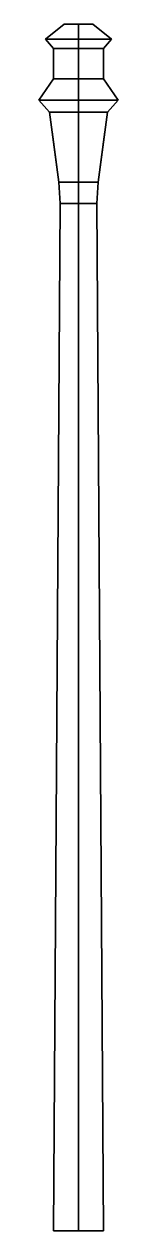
# Model space of a CAD drawing. Extents: x -0.13 to 0.13, y 0.65 to 4.62.
import ezdxf

# ---------------------------------------------------------------- set-up
doc = ezdxf.new("R2010")
doc.units = 0
doc.layers.add('GUN', color=1, linetype='CONTINUOUS')

msp = doc.modelspace()

# ---------------------------------------------------------------- linework, layer by layer
at = {"layer": 'GUN'}
for points in [[(0, 4.57, -0.125), (-0.1083, 4.57, -0.0625), (-0.0476, 4.62, -0.0275), (0, 4.62, -0.055)], [(-0.1083, 4.57, -0.0625), (-0.1083, 4.57, 0.0625), (-0.0476, 4.62, 0.0275), (-0.0476, 4.62, -0.0275)], [(-0.1083, 4.57, 0.0625), (0, 4.57, 0.125), (0, 4.62, 0.055), (-0.0476, 4.62, 0.0275)], [(-0.1083, 4.57, -0.0625), (0, 4.57, -0.125), (0, 4.62, -0.055), (-0.0476, 4.62, -0.0275)], [(0, 4.57, 0.125), (-0.1083, 4.57, 0.0625), (-0.0476, 4.62, 0.0275), (0, 4.62, 0.055)], [(-0.1083, 4.57, 0.0625), (-0.1083, 4.57, -0.0625), (-0.0476, 4.62, -0.0275), (-0.0476, 4.62, 0.0275)], [(0.1083, 4.57, -0.0625), (0, 4.57, -0.125), (0, 4.62, -0.055), (0.0476, 4.62, -0.0275)], [(0, 4.57, 0.125), (0.1083, 4.57, 0.0625), (0.0476, 4.62, 0.0275), (0, 4.62, 0.055)], [(0, 4.57, -0.125), (0.1083, 4.57, -0.0625), (0.0476, 4.62, -0.0275), (0, 4.62, -0.055)], [(0.1083, 4.57, 0.0625), (0, 4.57, 0.125), (0, 4.62, 0.055), (0.0476, 4.62, 0.0275)], [(0.1083, 4.57, 0.0625), (0.1083, 4.57, -0.0625), (0.0476, 4.62, -0.0275), (0.0476, 4.62, 0.0275)], [(0.1083, 4.57, -0.0625), (0.1083, 4.57, 0.0625), (0.0476, 4.62, 0.0275), (0.0476, 4.62, -0.0275)], [(0, 4.54, -0.095), (-0.0823, 4.54, -0.0475), (-0.1083, 4.57, -0.0625), (0, 4.57, -0.125)], [(-0.0823, 4.54, -0.0475), (-0.0823, 4.54, 0.0475), (-0.1083, 4.57, 0.0625), (-0.1083, 4.57, -0.0625)], [(-0.0823, 4.54, 0.0475), (0, 4.54, 0.095), (0, 4.57, 0.125), (-0.1083, 4.57, 0.0625)], [(-0.0823, 4.54, -0.0475), (0, 4.54, -0.095), (0, 4.57, -0.125), (-0.1083, 4.57, -0.0625)], [(0, 4.54, 0.095), (-0.0823, 4.54, 0.0475), (-0.1083, 4.57, 0.0625), (0, 4.57, 0.125)], [(-0.0823, 4.54, 0.0475), (-0.0823, 4.54, -0.0475), (-0.1083, 4.57, -0.0625), (-0.1083, 4.57, 0.0625)], [(0.0823, 4.54, -0.0475), (0, 4.54, -0.095), (0, 4.57, -0.125), (0.1083, 4.57, -0.0625)], [(0, 4.54, 0.095), (0.0823, 4.54, 0.0475), (0.1083, 4.57, 0.0625), (0, 4.57, 0.125)], [(0, 4.54, -0.095), (0.0823, 4.54, -0.0475), (0.1083, 4.57, -0.0625), (0, 4.57, -0.125)], [(0.0823, 4.54, 0.0475), (0, 4.54, 0.095), (0, 4.57, 0.125), (0.1083, 4.57, 0.0625)], [(0.0823, 4.54, 0.0475), (0.0823, 4.54, -0.0475), (0.1083, 4.57, -0.0625), (0.1083, 4.57, 0.0625)], [(0.0823, 4.54, -0.0475), (0.0823, 4.54, 0.0475), (0.1083, 4.57, 0.0625), (0.1083, 4.57, -0.0625)], [(0, 4.54, 0.095), (-0.0823, 4.54, 0.0475), (-0.0823, 4.44, 0.0475), (0, 4.44, 0.095)], [(-0.0823, 4.54, -0.0475), (0, 4.54, -0.095), (0, 4.44, -0.095), (-0.0823, 4.44, -0.0475)], [(0, 4.54, -0.095), (-0.0823, 4.54, -0.0475), (-0.0823, 4.44, -0.0475), (0, 4.44, -0.095)], [(-0.0823, 4.54, 0.0475), (0, 4.54, 0.095), (0, 4.44, 0.095), (-0.0823, 4.44, 0.0475)], [(0.0823, 4.54, 0.0475), (0, 4.54, 0.095), (0, 4.44, 0.095), (0.0823, 4.44, 0.0475)], [(0, 4.54, -0.095), (0.0823, 4.54, -0.0475), (0.0823, 4.44, -0.0475), (0, 4.44, -0.095)], [(0.0823, 4.54, -0.0475), (0, 4.54, -0.095), (0, 4.44, -0.095), (0.0823, 4.44, -0.0475)], [(0, 4.54, 0.095), (0.0823, 4.54, 0.0475), (0.0823, 4.44, 0.0475), (0, 4.44, 0.095)], [(0, 4.37, -0.15), (-0.1299, 4.37, -0.075), (-0.0823, 4.44, -0.0475), (0, 4.44, -0.095)], [(-0.1299, 4.37, -0.075), (-0.1299, 4.37, 0.075), (-0.0823, 4.44, 0.0475), (-0.0823, 4.44, -0.0475)], [(-0.1299, 4.37, 0.075), (0, 4.37, 0.15), (0, 4.44, 0.095), (-0.0823, 4.44, 0.0475)], [(-0.1299, 4.37, -0.075), (0, 4.37, -0.15), (0, 4.44, -0.095), (-0.0823, 4.44, -0.0475)], [(0, 4.37, 0.15), (-0.1299, 4.37, 0.075), (-0.0823, 4.44, 0.0475), (0, 4.44, 0.095)], [(-0.1299, 4.37, 0.075), (-0.1299, 4.37, -0.075), (-0.0823, 4.44, -0.0475), (-0.0823, 4.44, 0.0475)], [(0.1299, 4.37, -0.075), (0, 4.37, -0.15), (0, 4.44, -0.095), (0.0823, 4.44, -0.0475)], [(0, 4.37, 0.15), (0.1299, 4.37, 0.075), (0.0823, 4.44, 0.0475), (0, 4.44, 0.095)], [(0, 4.37, -0.15), (0.1299, 4.37, -0.075), (0.0823, 4.44, -0.0475), (0, 4.44, -0.095)], [(0.1299, 4.37, 0.075), (0, 4.37, 0.15), (0, 4.44, 0.095), (0.0823, 4.44, 0.0475)], [(0.1299, 4.37, 0.075), (0.1299, 4.37, -0.075), (0.0823, 4.44, -0.0475), (0.0823, 4.44, 0.0475)], [(0.1299, 4.37, -0.075), (0.1299, 4.37, 0.075), (0.0823, 4.44, 0.0475), (0.0823, 4.44, -0.0475)], [(0, 4.33, -0.11), (-0.0953, 4.33, -0.055), (-0.1299, 4.37, -0.075), (0, 4.37, -0.15)], [(-0.0953, 4.33, 0.055), (0, 4.33, 0.11), (0, 4.37, 0.15), (-0.1299, 4.37, 0.075)], [(-0.0953, 4.33, -0.055), (0, 4.33, -0.11), (0, 4.37, -0.15), (-0.1299, 4.37, -0.075)], [(0, 4.33, 0.11), (-0.0953, 4.33, 0.055), (-0.1299, 4.37, 0.075), (0, 4.37, 0.15)], [(0.0953, 4.33, -0.055), (0, 4.33, -0.11), (0, 4.37, -0.15), (0.1299, 4.37, -0.075)], [(0, 4.33, 0.11), (0.0953, 4.33, 0.055), (0.1299, 4.37, 0.075), (0, 4.37, 0.15)], [(0, 4.33, -0.11), (0.0953, 4.33, -0.055), (0.1299, 4.37, -0.075), (0, 4.37, -0.15)], [(0.0953, 4.33, 0.055), (0, 4.33, 0.11), (0, 4.37, 0.15), (0.1299, 4.37, 0.075)], [(0, 4.33, 0.11), (-0.0953, 4.33, 0.055), (-0.065, 4.1, 0.0375), (0, 4.1, 0.075)], [(-0.0953, 4.33, -0.055), (0, 4.33, -0.11), (0, 4.1, -0.075), (-0.065, 4.1, -0.0375)], [(0, 4.33, -0.11), (-0.0953, 4.33, -0.055), (-0.065, 4.1, -0.0375), (0, 4.1, -0.075)], [(-0.0953, 4.33, 0.055), (0, 4.33, 0.11), (0, 4.1, 0.075), (-0.065, 4.1, 0.0375)], [(0.0953, 4.33, 0.055), (0, 4.33, 0.11), (0, 4.1, 0.075), (0.065, 4.1, 0.0375)], [(0, 4.33, -0.11), (0.0953, 4.33, -0.055), (0.065, 4.1, -0.0375), (0, 4.1, -0.075)], [(0.0953, 4.33, -0.055), (0, 4.33, -0.11), (0, 4.1, -0.075), (0.065, 4.1, -0.0375)], [(0, 4.33, 0.11), (0.0953, 4.33, 0.055), (0.065, 4.1, 0.0375), (0, 4.1, 0.075)], [(-0.0868, 4.2656, 0.0501), (-0.0868, 4.2656, -0.0501), (-0.065, 4.1, -0.0375), (-0.065, 4.1, 0.0375)], [(-0.0868, 4.2656, -0.0501), (-0.0868, 4.2656, 0.0501), (-0.065, 4.1, 0.0375), (-0.065, 4.1, -0.0375)], [(0.0867, 4.2652, -0.0501), (0.0867, 4.2652, 0.0501), (0.065, 4.1, 0.0375), (0.065, 4.1, -0.0375)], [(0.0867, 4.2652, 0.0501), (0.0867, 4.2652, -0.0501), (0.065, 4.1, -0.0375), (0.065, 4.1, 0.0375)], [(0, 4.03, -0.07), (-0.0606, 4.03, -0.035), (-0.065, 4.1, -0.0375), (0, 4.1, -0.075)], [(-0.0606, 4.03, -0.035), (-0.0606, 4.03, 0.035), (-0.065, 4.1, 0.0375), (-0.065, 4.1, -0.0375)], [(-0.0606, 4.03, 0.035), (0, 4.03, 0.07), (0, 4.1, 0.075), (-0.065, 4.1, 0.0375)], [(-0.065, 4.1, 0.0375), (0, 4.1, 0.075), (0.065, 4.1, 0.0375), (-0.065, 4.1, -0.0375)], [(-0.065, 4.1, -0.0375), (0.065, 4.1, 0.0375), (0.065, 4.1, -0.0375), (0, 4.1, -0.075)], [(0.0606, 4.03, -0.035), (0, 4.03, -0.07), (0, 4.1, -0.075), (0.065, 4.1, -0.0375)], [(0, 4.03, 0.07), (0.0606, 4.03, 0.035), (0.065, 4.1, 0.0375), (0, 4.1, 0.075)], [(0.0606, 4.03, 0.035), (0.0606, 4.03, -0.035), (0.065, 4.1, -0.0375), (0.065, 4.1, 0.0375)], [(0, 4.03, 0.07), (-0.0606, 4.03, 0.035), (-0.0823, 0.65, 0.0475), (0, 0.65, 0.095)], [(-0.0606, 4.03, 0.035), (-0.0606, 4.03, -0.035), (-0.0823, 0.65, -0.0475), (-0.0823, 0.65, 0.0475)], [(-0.0606, 4.03, -0.035), (0, 4.03, -0.07), (0, 0.65, -0.095), (-0.0823, 0.65, -0.0475)], [(0.0606, 4.03, 0.035), (0, 4.03, 0.07), (0, 0.65, 0.095), (0.0823, 0.65, 0.0475)], [(0, 4.03, -0.07), (0.0606, 4.03, -0.035), (0.0823, 0.65, -0.0475), (0, 0.65, -0.095)], [(0.0606, 4.03, -0.035), (0.0606, 4.03, 0.035), (0.0823, 0.65, 0.0475), (0.0823, 0.65, -0.0475)]]:
    msp.add_3dface(points, dxfattribs=at)

doc.saveas('drawing.dxf')
